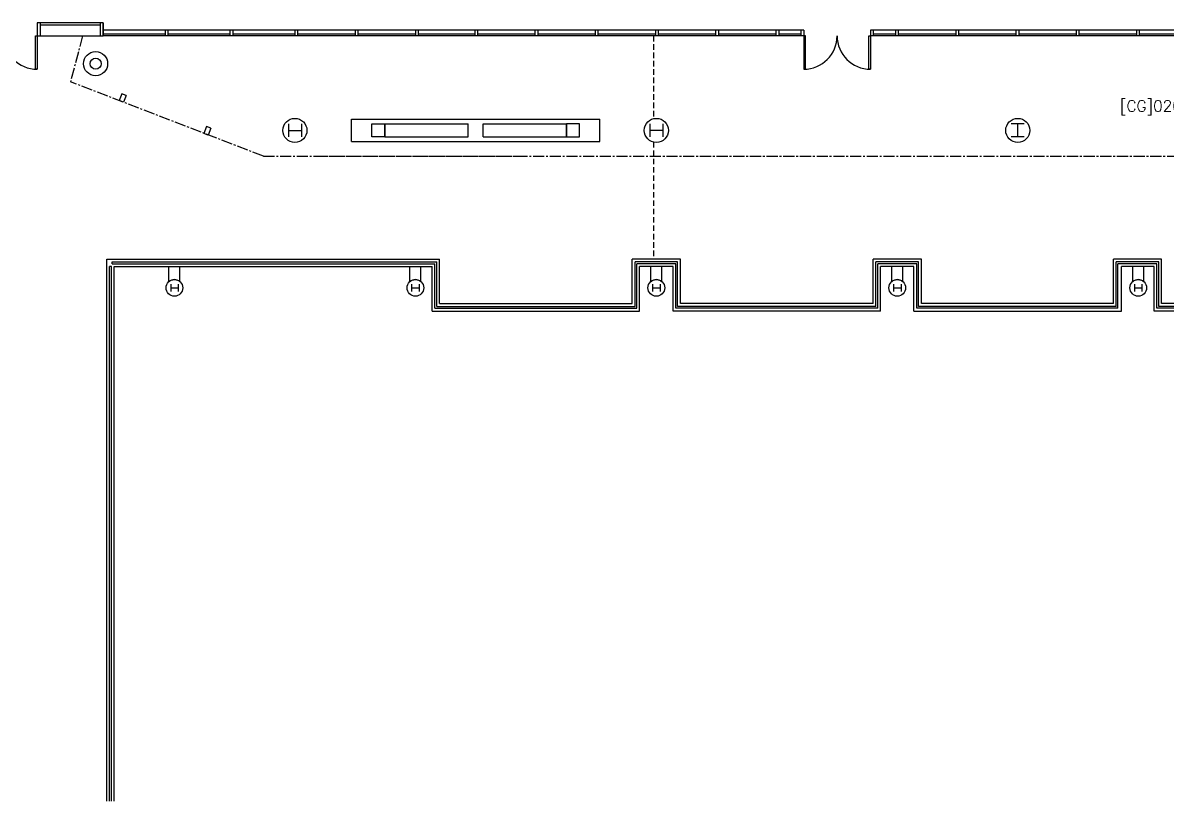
# Model space of a CAD drawing. Header units: inches. Extents: x 1097 to 7213, y 628 to 5215.
# Drawn here: x 3729 to 4964, y 1752 to 2592 of the extents above; entities that cross this region are included whole.
import ezdxf

# ---------------------------------------------------------------- set-up
doc = ezdxf.new("R2010")
doc.units = ezdxf.units.IN
doc.header["$LTSCALE"] = 48
doc.header["$MEASUREMENT"] = 0
doc.linetypes.add('CENTER2', pattern=[1.125, 0.75, -0.125, 0.125, -0.125])
doc.linetypes.add('HIDDEN2', pattern=[0.1875, 0.125, -0.0625])
for name, color, linetype in [('a-area-iden', 7, 'Continuous'), ('a-clng', 20, 'Continuous'), ('a-cols', 1, 'Continuous'), ('a-door', 3, 'Continuous'), ('a-flor-hral', 4, 'Continuous'), ('a-glaz', 5, 'Continuous'), ('a-wall', 7, 'Continuous')]:
    doc.layers.add(name, color=color, linetype=linetype)
doc.styles.get("Standard").update_dxf_attribs({"font": 'romans.shx'})

msp = doc.modelspace()

# ---------------------------------------------------------------- linework, layer by layer
at = {"layer": 'a-clng', "linetype": 'CENTER2', "ltscale": 0.333333}
for p, q in [((3793.9, 2578.2), (3780.7, 2528.6)), ((3988.9, 2448.2), (3780.7, 2528.6)), ((3988.9, 2448.2), (4263.9, 2448.2)), ((4045.9, 2448.2), (6391.9, 2448.2))]:
    msp.add_line(p, q, dxfattribs=at)
at = {"layer": 'a-clng', "linetype": 'HIDDEN2'}
for p, q in [((4409.9, 2578.2), (4409.9, 2488.9)), ((4409.9, 2463.6), (4409.9, 2337.2))]:
    msp.add_line(p, q, dxfattribs=at)
at = {"layer": 'a-cols'}
for p, q in [((3836.2, 2515.7), (3833.3, 2508.3)), ((3840.9, 2513.9), (3838, 2506.5)), ((4015.9, 2483.2), (4015.9, 2469.2)), ((4029.9, 2483.2), (4029.9, 2469.2)), ((4105.9, 2483.2), (4119.9, 2483.2)), ((4105.9, 2469.2), (4105.9, 2483.2)), ((4119.9, 2483.2), (4119.9, 2469.2)), ((4329.9, 2483.2), (4315.9, 2483.2)), ((4315.9, 2483.2), (4315.9, 2469.2)), ((4329.9, 2469.2), (4329.9, 2483.2)), ((4405.9, 2483.2), (4405.9, 2469.2)), ((4419.9, 2483.2), (4419.9, 2469.2)), ((4809.9, 2483.2), (4795.9, 2483.2)), ((4802.9, 2469.2), (4802.9, 2483.2)), ((3927.6, 2480.5), (3924.8, 2473)), ((3932.3, 2478.7), (3929.4, 2471.2)), ((4015.9, 2476.2), (4029.9, 2476.2)), ((4119.9, 2469.2), (4105.9, 2469.2)), ((4315.9, 2469.2), (4329.9, 2469.2)), ((4419.9, 2476.2), (4405.9, 2476.2)), ((4809.9, 2469.2), (4795.9, 2469.2)), ((3888.9, 2310.2), (3888.9, 2302.2)), ((3896.9, 2310.2), (3896.9, 2302.2)), ((4148.9, 2310.2), (4148.9, 2302.2)), ((4156.9, 2310.2), (4156.9, 2302.2)), ((4408.9, 2310.2), (4408.9, 2302.2)), ((4416.9, 2310.2), (4416.9, 2302.2)), ((4668.9, 2310.2), (4668.9, 2302.2)), ((4676.9, 2310.2), (4676.9, 2302.2)), ((4928.9, 2310.2), (4928.9, 2302.2)), ((4936.9, 2310.2), (4936.9, 2302.2)), ((3888.9, 2306.2), (3896.9, 2306.2)), ((4148.9, 2306.2), (4156.9, 2306.2)), ((4408.9, 2306.2), (4416.9, 2306.2)), ((4668.9, 2306.2), (4676.9, 2306.2)), ((4928.9, 2306.2), (4936.9, 2306.2))]:
    msp.add_line(p, q, dxfattribs=at)
at = {"layer": 'a-cols', "ltscale": 0.333333}
for p, q in [((3838, 2506.5), (3833.3, 2508.3)), ((3840.9, 2513.9), (3836.2, 2515.7)), ((3929.4, 2471.2), (3924.8, 2473)), ((3932.3, 2478.7), (3927.6, 2480.5))]:
    msp.add_line(p, q, dxfattribs=at)
at = {"layer": 'a-cols'}
for centre, radius in [((3807.9, 2548.2), 13), ((3807.9, 2548.2), 6), ((4022.9, 2476.2), 13), ((4412.9, 2476.2), 13), ((4802.9, 2476.2), 13), ((3892.9, 2306.2), 9), ((4152.9, 2306.2), 9), ((4412.9, 2306.2), 9), ((4672.9, 2306.2), 9), ((4932.9, 2306.2), 9)]:
    msp.add_circle(centre, radius, dxfattribs=at)
at = {"layer": 'a-door'}
for p, q in [((3743.1, 2542.2), (3743.1, 2578.2)), ((3743.1, 2578.2), (3744.9, 2578.2)), ((3744.9, 2578.2), (3744.9, 2542.2)), ((4571.9, 2578.2), (4571.9, 2542.2)), ((4573.7, 2578.2), (4571.9, 2578.2)), ((4573.7, 2542.2), (4573.7, 2578.2)), ((4642.1, 2542.2), (4642.1, 2578.2)), ((4642.1, 2578.2), (4643.9, 2578.2)), ((4643.9, 2578.2), (4643.9, 2542.2)), ((3744.9, 2542.2), (3743.1, 2542.2)), ((4571.9, 2542.2), (4573.7, 2542.2)), ((4643.9, 2542.2), (4642.1, 2542.2))]:
    msp.add_line(p, q, dxfattribs=at)
for centre, start, end in [((3744.9, 2578.2), 180, 270), ((4571.9, 2578.2), 270, 0), ((4643.9, 2578.2), 180, 270)]:
    msp.add_arc(centre, 36, start, end, dxfattribs=at)
at = {"layer": 'a-flor-hral', "ltscale": 0.333333}
for p, q in [((3825.9, 2334.2), (4175.9, 2334.2)), ((3825.9, 2332.2), (3825.9, 2334.2)), ((4175.9, 2286.2), (4175.9, 2334.2)), ((4389.9, 2286.2), (4389.9, 2334.2)), ((4435.9, 2334.2), (4389.9, 2334.2)), ((4435.9, 2286.2), (4435.9, 2334.2)), ((4649.9, 2286.2), (4649.9, 2334.2)), ((4695.9, 2334.2), (4649.9, 2334.2)), ((4695.9, 2286.2), (4695.9, 2334.2)), ((4909, 2286.2), (4909, 2334.2)), ((4955, 2334.2), (4909, 2334.2)), ((4955, 2286.2), (4955, 2334.2)), ((3822.9, 1752.2), (3822.9, 2329.2)), ((3824.9, 2329.2), (3822.9, 2329.2)), ((3824.9, 1752.2), (3824.9, 2329.2)), ((3825.9, 2332.2), (4173.9, 2332.2)), ((4173.9, 2284.2), (4173.9, 2332.2)), ((4391.9, 2284.2), (4391.9, 2332.2)), ((4433.9, 2332.2), (4391.9, 2332.2)), ((4433.9, 2284.2), (4433.9, 2332.2)), ((4651.9, 2284.2), (4651.9, 2332.2)), ((4693.9, 2332.2), (4651.9, 2332.2)), ((4693.9, 2284.2), (4693.9, 2332.2)), ((4911, 2284.2), (4911, 2332.2)), ((4953, 2332.2), (4911, 2332.2)), ((4953, 2284.2), (4953, 2332.2)), ((4173.9, 2284.2), (4391.9, 2284.2)), ((4175.9, 2286.2), (4389.9, 2286.2)), ((4651.9, 2284.2), (4433.9, 2284.2)), ((4649.9, 2286.2), (4435.9, 2286.2)), ((4911, 2284.2), (4693.9, 2284.2)), ((4909, 2286.2), (4695.9, 2286.2)), ((5171.9, 2284.2), (4953, 2284.2)), ((5169.9, 2286.2), (4955, 2286.2))]:
    msp.add_line(p, q, dxfattribs=at)
at = {"layer": 'a-glaz'}
for p, q in [((3815.9, 2592.2), (3744.9, 2592.2)), ((3744.9, 2592.2), (3744.9, 2578.2)), ((3747.9, 2592.2), (3747.9, 2578.2)), ((3747.9, 2590.2), (3812.9, 2590.2)), ((3812.9, 2592.2), (3812.9, 2578.2)), ((3815.9, 2592.2), (3815.9, 2578.2)), ((3815.9, 2578.2), (3815.9, 2592.2)), ((4571.9, 2584.2), (3815.9, 2584.2)), ((3882.9, 2584.2), (3882.9, 2578.2)), ((3882.9, 2584.2), (3882.9, 2578.2)), ((3885.9, 2584.2), (3885.9, 2578.2)), ((3885.9, 2584.2), (3885.9, 2578.2)), ((3952.9, 2584.2), (3952.9, 2578.2)), ((3955.9, 2584.2), (3955.9, 2578.2)), ((4022.9, 2584.2), (4022.9, 2578.2)), ((4025.9, 2584.2), (4025.9, 2578.2)), ((4087.9, 2584.2), (4087.9, 2578.2)), ((4090.9, 2584.2), (4090.9, 2578.2)), ((4152.9, 2584.2), (4152.9, 2578.2)), ((4155.9, 2584.2), (4155.9, 2578.2)), ((4216.9, 2584.2), (4216.9, 2578.2)), ((4219.9, 2584.2), (4219.9, 2578.2)), ((4281.9, 2584.2), (4281.9, 2578.2)), ((4284.9, 2584.2), (4284.9, 2578.2)), ((4346.9, 2584.2), (4346.9, 2578.2)), ((4349.9, 2584.2), (4349.9, 2578.2)), ((4411.9, 2584.2), (4411.9, 2578.2)), ((4414.9, 2584.2), (4414.9, 2578.2)), ((4476.9, 2584.2), (4476.9, 2578.2)), ((4479.9, 2584.2), (4479.9, 2578.2)), ((4541.9, 2584.2), (4541.9, 2578.2)), ((4544.9, 2584.2), (4544.9, 2578.2)), ((4568.9, 2584.2), (4568.9, 2578.2)), ((4571.9, 2584.2), (4571.9, 2578.2)), ((4643.9, 2584.2), (4643.9, 2578.2)), ((5351.9, 2584.2), (4643.9, 2584.2)), ((4646.9, 2584.2), (4646.9, 2578.2)), ((4670.9, 2584.2), (4670.9, 2578.2)), ((4673.9, 2584.2), (4673.9, 2578.2)), ((4735.9, 2584.2), (4735.9, 2578.2)), ((4738.9, 2584.2), (4738.9, 2578.2)), ((4800.9, 2584.2), (4800.9, 2578.2)), ((4803.9, 2584.2), (4803.9, 2578.2)), ((4865.9, 2584.2), (4865.9, 2578.2)), ((4868.9, 2584.2), (4868.9, 2578.2)), ((4930.9, 2584.2), (4930.9, 2578.2)), ((4933.9, 2584.2), (4933.9, 2578.2)), ((3744.9, 2578.2), (3815.9, 2578.2)), ((3882.9, 2580.2), (3815.9, 2580.2)), ((4571.9, 2578.2), (3815.9, 2578.2)), ((3952.9, 2580.2), (3885.9, 2580.2)), ((4022.9, 2580.2), (3955.9, 2580.2)), ((4087.9, 2580.2), (4025.9, 2580.2)), ((4152.9, 2580.2), (4090.9, 2580.2)), ((4216.9, 2580.2), (4155.9, 2580.2)), ((4281.9, 2580.2), (4219.9, 2580.2)), ((4346.9, 2580.2), (4284.9, 2580.2)), ((4411.9, 2580.2), (4349.9, 2580.2)), ((4476.9, 2580.2), (4414.9, 2580.2)), ((4541.9, 2580.2), (4479.9, 2580.2)), ((4568.9, 2580.2), (4544.9, 2580.2)), ((5351.9, 2578.2), (4643.9, 2578.2)), ((4670.9, 2580.2), (4646.9, 2580.2)), ((4735.9, 2580.2), (4673.9, 2580.2)), ((4800.9, 2580.2), (4738.9, 2580.2)), ((4865.9, 2580.2), (4803.9, 2580.2)), ((4930.9, 2580.2), (4868.9, 2580.2)), ((4995.9, 2580.2), (4933.9, 2580.2))]:
    msp.add_line(p, q, dxfattribs=at)
at = {"layer": 'a-wall'}
for p, q in [((4083.9, 2488.2), (4351.9, 2488.2)), ((4083.9, 2464.2), (4083.9, 2488.2)), ((4083.9, 2469.2), (4083.9, 2483.2)), ((4119.9, 2483.2), (4209.9, 2483.2)), ((4119.9, 2469.2), (4119.9, 2483.2)), ((4209.9, 2469.2), (4209.9, 2483.2)), ((4225.9, 2483.2), (4315.9, 2483.2)), ((4225.9, 2469.2), (4225.9, 2483.2)), ((4315.9, 2469.2), (4315.9, 2483.2)), ((4351.9, 2464.2), (4351.9, 2488.2)), ((4119.9, 2469.2), (4209.9, 2469.2)), ((4225.9, 2469.2), (4315.9, 2469.2)), ((4083.9, 2464.2), (4351.9, 2464.2)), ((3819.9, 1752.2), (3819.9, 2337.2)), ((3819.9, 2337.2), (4178.9, 2337.2)), ((4178.9, 2289.2), (4178.9, 2337.2)), ((4386.9, 2289.2), (4386.9, 2337.2)), ((4438.9, 2337.2), (4386.9, 2337.2)), ((4438.9, 2289.2), (4438.9, 2337.2)), ((4646.9, 2289.2), (4646.9, 2337.2)), ((4698.9, 2337.2), (4646.9, 2337.2)), ((4698.9, 2289.2), (4698.9, 2337.2)), ((4906, 2289.2), (4906, 2337.2)), ((4958, 2337.2), (4906, 2337.2)), ((4958, 2289.2), (4958, 2337.2)), ((3827.9, 1752.2), (3827.9, 2329.2)), ((3827.9, 2329.2), (4170.9, 2329.2)), ((3886.9, 2312.9), (3886.9, 2329.2)), ((3898.9, 2312.9), (3898.9, 2329.2)), ((4146.9, 2312.9), (4146.9, 2329.2)), ((4158.9, 2312.9), (4158.9, 2329.2)), ((4170.9, 2281.2), (4170.9, 2329.2)), ((4394.9, 2281.2), (4394.9, 2329.2)), ((4430.9, 2329.2), (4394.9, 2329.2)), ((4406.9, 2312.9), (4406.9, 2329.2)), ((4418.9, 2312.9), (4418.9, 2329.2)), ((4430.9, 2281.2), (4430.9, 2329.2)), ((4690.9, 2329.2), (4654.9, 2329.2)), ((4654.9, 2281.2), (4654.9, 2329.2)), ((4666.9, 2312.9), (4666.9, 2329.2)), ((4678.9, 2312.9), (4678.9, 2329.2)), ((4690.9, 2281.2), (4690.9, 2329.2)), ((4914.9, 2281.2), (4914.9, 2329.2)), ((4950, 2329.2), (4914.9, 2329.2)), ((4926.9, 2312.9), (4926.9, 2329.2)), ((4938.9, 2312.9), (4938.9, 2329.2)), ((4950, 2281.2), (4950, 2329.2)), ((4178.9, 2289.2), (4386.9, 2289.2)), ((4646.9, 2289.2), (4438.9, 2289.2)), ((4906, 2289.2), (4698.9, 2289.2)), ((5166.9, 2289.2), (4958, 2289.2)), ((4170.9, 2281.2), (4394.9, 2281.2)), ((4654.9, 2281.2), (4430.9, 2281.2)), ((4690.9, 2281.2), (4914.9, 2281.2)), ((5174.9, 2281.2), (4950, 2281.2))]:
    msp.add_line(p, q, dxfattribs=at)
for centre in [(3892.9, 2306.2), (4152.9, 2306.2), (4412.9, 2306.2), (4672.9, 2306.2), (4932.9, 2306.2)]:
    msp.add_arc(centre, 9, 48.1897, 131.8103, dxfattribs=at)

# ---------------------------------------------------------------- texts
at = {"layer": 'a-area-iden', "insert": (4962.4, 2500.5), "char_height": 12, "attachment_point": 5}
msp.add_mtext('[CG]0200U1', dxfattribs=at)

doc.saveas('drawing.dxf')
